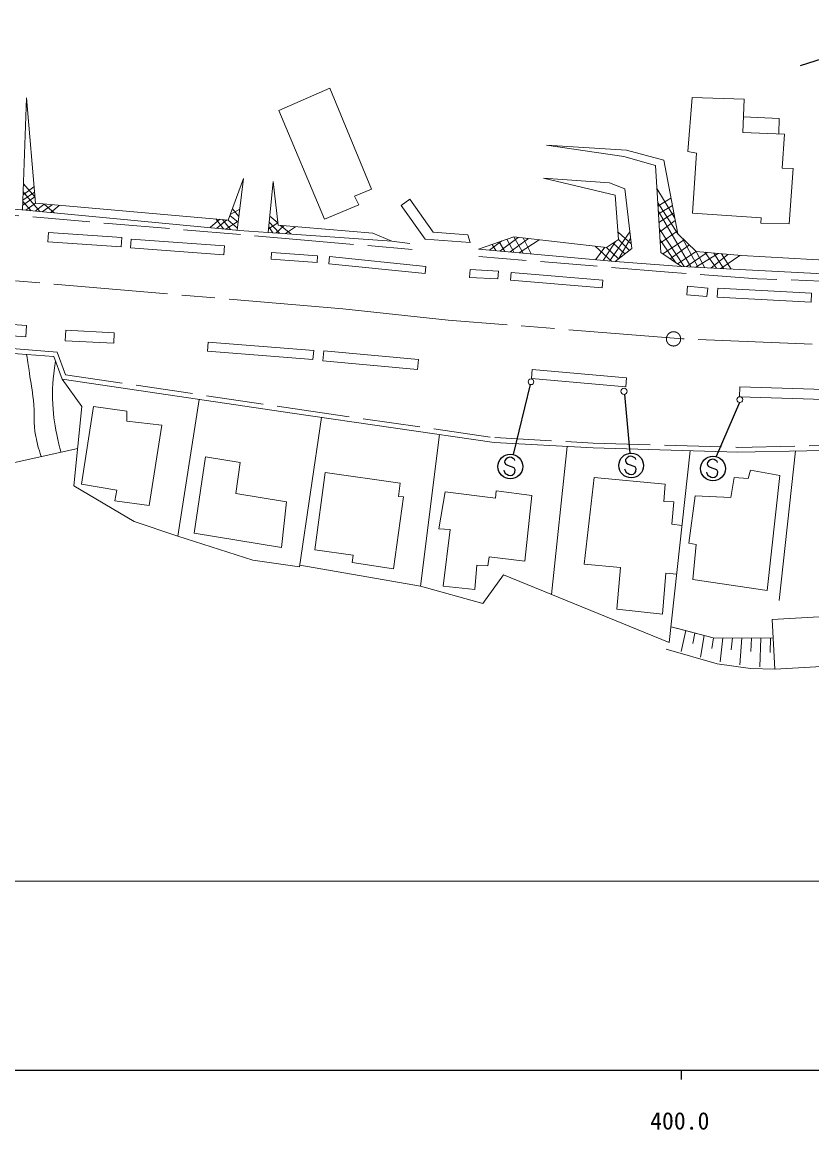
# Model space of a CAD drawing. Units: millimetres, scale not verified. Extents: x 40000 to 680000, y 20000 to 380000.
# Drawn here: x 398660 to 481739, y 198715 to 315196 of the extents above; entities that cross this region are included whole.
import ezdxf
from ezdxf.enums import TextEntityAlignment as Align

# ---------------------------------------------------------------- set-up
doc = ezdxf.new("R2010")
doc.units = ezdxf.units.MM
doc.header["$LTSCALE"] = 1000
doc.linetypes.add('CHAIN', pattern=[18.5, 12, -1.5, 3.5, -1.5])
doc.linetypes.add('DASHED', pattern=[7.5, 6, -1.5])
for name, color, linetype, lineweight in [('M-BMK', 2, 'CHAIN', 13), ('M-BMK-SRVR', 3, 'Continuous', 25), ('M-STR-HTXT', 7, 'Continuous', 13), ('M-STR-STRC', 7, 'Continuous', 25), ('M-TTL-BAND', 7, 'Continuous', 25), ('M-WORK', 1, 'Continuous', 13)]:
    doc.layers.add(name, color=color, linetype=linetype, lineweight=lineweight)
doc.styles.add('ＭＳ ゴシック', font='')
doc.styles.get('ＭＳ ゴシック').set_extended_font_data('MS Gothic')

msp = doc.modelspace()

# ---------------------------------------------------------------- linework, layer by layer
at = {"layer": 'M-BMK'}
for p, q in [((432391, 285062), (397957, 287990)), ((443473, 283874), (432391, 285062)), ((468117, 281895), (443473, 283874)), ((481786, 281341), (468117, 281895))]:
    msp.add_line(p, q, dxfattribs=at)
msp.add_circle((467188, 281891), 750, dxfattribs=at)
at = {"layer": 'M-BMK-SRVR'}
msp.add_line((494862, 315196), (480498, 310593), dxfattribs=at)
at = {"layer": 'M-STR-HTXT'}
msp.add_line((65803, 224881), (567962, 224881), dxfattribs=at)
at = {"layer": 'M-STR-STRC'}
for p, q in [((452094, 277095), (450322, 269730)), ((462023, 276045), (462576, 269861)), ((474115, 275201), (471664, 269513)), ((449423, 269098), (449403, 268950)), ((449590, 269278), (449423, 269098)), ((449761, 269399), (449590, 269278)), ((449977, 269443), (449761, 269399)), ((450127, 269421), (449977, 269443)), ((450315, 269327), (450127, 269421)), ((450458, 269230), (450315, 269327)), ((450502, 269085), (450458, 269230)), ((462141, 269204), (462121, 269056)), ((462308, 269384), (462141, 269204)), ((462479, 269505), (462308, 269384)), ((462695, 269548), (462479, 269505)), ((462845, 269527), (462695, 269548)), ((463033, 269433), (462845, 269527)), ((463176, 269336), (463033, 269433)), ((463220, 269191), (463176, 269336)), ((471081, 269188), (470910, 269067)), ((471297, 269231), (471081, 269188)), ((471447, 269210), (471297, 269231)), ((471635, 269116), (471447, 269210)), ((471778, 269019), (471635, 269116)), ((449406, 267943), (449355, 268086)), ((449403, 268950), (449514, 268713)), ((449515, 267712), (449406, 267943)), ((449514, 268713), (449710, 268618)), ((449710, 268618), (450402, 268373)), ((450402, 268373), (450506, 268149)), ((450506, 268149), (450468, 267853)), ((462124, 268049), (462073, 268192)), ((462121, 269056), (462232, 268819)), ((462233, 267818), (462124, 268049)), ((462232, 268819), (462428, 268723)), ((462428, 268723), (463120, 268478)), ((463186, 267958), (463094, 267765)), ((463120, 268478), (463224, 268254)), ((463224, 268254), (463186, 267958)), ((470743, 268887), (470723, 268739)), ((470723, 268739), (470834, 268502)), ((470910, 269067), (470743, 268887)), ((470834, 268502), (471030, 268407)), ((471030, 268407), (471722, 268162)), ((471722, 268162), (471826, 267938)), ((471822, 268874), (471778, 269019)), ((471826, 267938), (471788, 267642)), ((449649, 267617), (449515, 267712)), ((449839, 267519), (449649, 267617)), ((449995, 267497), (449839, 267519)), ((450213, 267534), (449995, 267497)), ((450376, 267659), (450213, 267534)), ((450468, 267853), (450376, 267659)), ((462367, 267722), (462233, 267818)), ((462557, 267625), (462367, 267722)), ((462714, 267603), (462557, 267625)), ((462931, 267640), (462714, 267603)), ((463094, 267765), (462931, 267640)), ((470726, 267732), (470675, 267875)), ((470835, 267501), (470726, 267732)), ((470969, 267405), (470835, 267501)), ((471159, 267308), (470969, 267405)), ((471315, 267286), (471159, 267308)), ((471533, 267323), (471315, 267286)), ((471696, 267448), (471533, 267323)), ((471788, 267642), (471696, 267448))]:
    msp.add_line(p, q, dxfattribs=at)
for centre in [(450018, 268466), (462736, 268571), (471338, 268255)]:
    msp.add_circle(centre, 1300, dxfattribs=at)
at = {"layer": 'M-TTL-BAND'}
for p, q in [((40000, 205000), (579000, 205000)), ((468000, 205000), (468000, 204000))]:
    msp.add_line(p, q, dxfattribs=at)
at = {"layer": 'M-WORK'}
for p, q in [((431013, 308244), (425666, 305922)), ((435423, 297642), (431013, 308244)), ((399133, 307232), (398711, 295446)), ((400048, 296150), (399133, 307232)), ((469153, 307267), (468696, 301603)), ((474606, 307092), (469153, 307267)), ((474465, 303609), (474606, 307092)), ((425666, 305922), (430474, 294476)), ((478863, 303433), (474465, 303609)), ((478617, 299844), (478863, 303433)), ((453834, 302263), (461950, 301067)), ((462254, 301723), (453834, 302263)), ((466171, 300668), (462254, 301723)), ((461950, 301067), (465280, 300105)), ((467626, 292951), (466171, 300668)), ((468696, 301603), (469610, 301427)), ((469610, 301427), (469188, 295095)), ((465280, 300105), (465843, 290981)), ((479778, 299809), (478617, 299844)), ((479356, 294004), (479778, 299809)), ((398810, 298204), (399992, 296825)), ((421931, 298753), (420347, 294391)), ((421288, 293321), (421931, 298753)), ((424540, 293092), (425079, 298440)), ((425079, 298440), (425595, 293843)), ((461058, 297009), (453506, 298792)), ((453506, 298792), (460448, 298299)), ((460448, 298299), (462067, 297666)), ((399951, 297317), (398748, 296492)), ((399905, 297883), (398768, 297046)), ((398779, 297350), (400504, 295278)), ((433640, 296892), (435423, 297642)), ((462067, 297666), (462794, 291380)), ((465429, 297699), (467315, 294601)), ((399992, 296825), (398729, 295962)), ((398743, 296339), (399593, 295363)), ((400048, 296150), (399037, 295416)), ((400987, 296069), (400023, 295323)), ((420347, 294391), (400048, 296150)), ((400754, 295254), (401803, 295998)), ((400987, 296069), (402027, 295134)), ((401690, 295166), (402562, 295932)), ((430474, 294476), (434086, 295977)), ((434086, 295977), (433640, 296892)), ((439457, 296587), (438519, 295930)), ((438519, 295930), (441052, 292365)), ((441896, 293116), (439457, 296587)), ((461410, 292342), (461058, 297009)), ((465517, 296259), (467626, 292951)), ((466920, 296696), (465544, 295833)), ((467065, 295925), (465593, 295038)), ((398711, 295446), (421508, 293300)), ((420516, 294856), (421387, 294164)), ((420555, 294963), (421548, 295523)), ((420777, 295576), (421456, 294744)), ((424710, 294783), (425567, 294098)), ((465573, 295351), (468996, 289453)), ((467211, 295151), (465648, 294142)), ((469188, 295095), (476400, 294602)), ((418454, 293588), (419455, 294468)), ((419040, 294504), (419840, 293457)), ((419136, 293524), (420195, 294404)), ((419722, 294445), (420586, 293387)), ((420088, 293434), (421399, 294261)), ((420347, 294391), (421312, 293523)), ((425567, 294098), (424577, 293461)), ((424597, 293659), (425039, 293057)), ((424648, 294162), (425743, 293008)), ((426193, 293792), (425366, 293034)), ((425595, 293843), (435563, 292998)), ((425841, 293822), (426917, 292925)), ((427422, 293688), (426352, 292965)), ((467366, 294327), (465712, 293110)), ((476400, 294602), (476365, 294074)), ((476365, 294074), (479356, 294004)), ((437557, 292177), (424540, 293092)), ((435563, 292998), (437557, 292177)), ((445532, 292834), (441896, 293116)), ((445790, 292013), (445532, 292834)), ((446657, 291333), (450387, 292620)), ((450842, 292568), (448918, 291127)), ((449658, 292368), (450374, 290994)), ((451946, 292441), (450009, 291027)), ((450387, 292620), (460144, 291497)), ((450387, 292620), (451383, 290901)), ((451383, 292505), (452221, 290825)), ((460434, 290075), (462592, 293130)), ((461351, 293120), (462734, 291894)), ((462670, 292449), (461449, 290340)), ((465688, 293494), (468301, 289489)), ((467575, 293220), (465782, 291967)), ((469572, 291075), (467626, 292951)), ((468079, 292515), (469781, 289412)), ((439433, 291919), (437557, 292177)), ((441052, 292365), (445790, 292013)), ((461035, 290020), (446657, 291333)), ((449124, 292184), (447836, 291225)), ((448098, 291830), (448480, 291167)), ((448844, 292087), (449428, 291080)), ((453059, 292312), (450964, 290940)), ((458957, 291634), (460672, 290053)), ((458979, 290207), (459946, 291520)), ((459786, 290134), (461080, 292122)), ((460144, 291497), (461410, 292342)), ((460144, 291497), (461387, 290292)), ((460845, 291965), (462066, 290817)), ((462794, 291380), (461035, 290020)), ((461410, 292342), (462560, 291199)), ((465759, 292349), (467438, 289901)), ((468301, 292301), (466047, 290843)), ((468858, 291763), (466821, 290319)), ((465843, 290981), (468024, 289504)), ((469572, 291075), (467601, 289791)), ((470738, 290972), (468527, 289477)), ((471892, 290869), (469519, 289425)), ((474333, 290653), (469572, 291075)), ((469572, 291075), (470471, 289376)), ((470495, 290993), (471709, 289311)), ((472915, 290779), (471094, 289343)), ((471444, 290909), (472483, 289270)), ((474164, 290668), (472156, 289287)), ((472233, 290839), (473243, 289230)), ((486999, 289926), (474333, 290653)), ((461035, 290020), (468024, 289504)), ((468024, 289504), (487280, 288495)), ((402866, 277667), (404948, 274767)), ((417294, 275521), (415028, 261152)), ((404948, 274767), (404104, 266429)), ((404894, 266596), (406180, 274771)), ((406180, 274771), (409663, 274296)), ((409663, 274296), (409663, 273240)), ((409663, 273240), (413357, 272818)), ((413357, 272818), (412038, 264375)), ((427852, 257932), (430153, 273623)), ((442566, 271835), (440556, 255870)), ((394130, 268047), (404504, 270374)), ((456012, 270589), (454347, 255008)), ((417942, 269489), (416746, 261468)), ((421601, 268879), (417942, 269489)), ((466741, 249950), (468944, 270134)), ((480024, 270101), (478304, 254383)), ((421155, 265619), (421601, 268879)), ((475279, 268069), (475032, 267225)), ((478375, 267541), (475279, 268069)), ((430537, 267824), (429458, 259708)), ((438444, 266706), (430537, 267824)), ((458837, 267330), (457782, 258206)), ((466319, 266626), (458837, 267330)), ((473555, 267330), (473203, 265219)), ((475032, 267225), (473555, 267330)), ((477038, 255439), (478375, 267541)), ((404104, 266429), (410437, 262682)), ((408605, 265971), (404894, 266596)), ((408396, 264866), (408605, 265971)), ((426456, 264751), (421155, 265619)), ((438267, 265319), (438444, 266706)), ((442489, 261912), (443158, 265817)), ((443158, 265817), (448470, 265149)), ((448470, 265149), (448541, 265923)), ((448541, 265923), (452270, 265430)), ((466155, 264797), (466319, 266626)), ((412038, 264375), (408396, 264866)), ((425940, 259943), (426456, 264751)), ((437714, 257715), (438777, 265278)), ((438777, 265278), (438267, 265319)), ((452270, 265430), (451531, 258499)), ((467234, 264750), (466155, 264797)), ((467023, 262405), (467234, 264750)), ((469474, 265395), (468805, 260399)), ((473203, 265219), (469474, 265395)), ((410437, 262682), (415028, 261152)), ((468087, 262279), (467023, 262405)), ((415028, 261152), (422944, 258618)), ((416746, 261468), (425940, 259943)), ((443686, 261842), (442489, 261912)), ((442947, 255896), (443686, 261842)), ((468805, 260399), (469579, 260259)), ((469579, 260259), (469227, 256600)), ((422944, 258618), (427852, 257932)), ((429458, 259708), (433469, 259146)), ((433469, 259146), (433375, 258372)), ((447802, 258957), (447661, 258042)), ((451531, 258499), (447802, 258957)), ((440556, 255870), (427875, 258090)), ((433375, 258372), (437714, 257715)), ((446500, 258112), (446289, 255544)), ((447661, 258042), (446500, 258112)), ((457782, 258206), (461605, 257854)), ((461605, 257854), (461206, 253469)), ((447125, 254072), (449282, 257075)), ((449282, 257075), (466741, 249950)), ((466014, 252953), (466366, 257268)), ((466366, 257268), (467528, 257160)), ((469227, 256600), (477038, 255439)), ((440556, 255870), (447125, 254072)), ((446289, 255544), (442947, 255896)), ((461206, 253469), (466014, 252953)), ((466922, 251603), (471362, 250470)), ((468469, 251208), (467978, 249013)), ((469438, 250961), (469226, 249857)), ((470407, 250714), (470039, 248429)), ((471376, 250470), (471226, 249323)), ((471362, 250470), (477661, 250406)), ((472376, 250460), (472096, 247927)), ((473376, 250450), (473261, 249181)), ((474376, 250440), (474174, 247603)), ((475376, 250429), (475303, 249009)), ((476376, 250419), (476279, 247413)), ((477376, 250409), (477357, 248905))]:
    msp.add_line(p, q, dxfattribs=at)
at = {"layer": 'M-WORK', "linetype": 'DASHED'}
for p, q in [((393234, 295927), (399037, 295416)), ((421508, 293300), (424540, 293092))]:
    msp.add_line(p, q, dxfattribs=at)
for points in [[(474531, 305229), (478300, 305051), (478263, 303457)], [(284573, 298188), (297943, 297276), (303174, 297323), (314103, 298730), (330651, 298677), (343556, 297399), (354627, 297203), (371068, 296594), (392318, 295351), (408173, 293990), (427546, 292348), (439707, 291281)], [(528279, 290090), (528260, 289618), (504850, 287640), (485541, 287853), (475983, 288222), (466642, 288909), (446694, 290544)], [(365600, 283583), (367430, 283559), (368251, 282785), (389688, 281460), (402353, 280510), (403233, 278118), (427121, 274565), (448371, 271504), (458749, 270941), (473948, 270483), (488443, 270765), (501213, 271996), (524293, 274635), (551418, 277449), (568206, 279448)], [(466405, 249251), (471768, 247734), (475271, 247234), (477847, 247148)]]:
    msp.add_lwpolyline(points, dxfattribs=at)
at = {"layer": 'M-WORK'}
for points in [[(409147, 292554), (401431, 293094), (401362, 292110), (409079, 291570)], [(419936, 291663), (410133, 292390), (410063, 291448), (419867, 290721)], [(429740, 290631), (424909, 290983), (424856, 290258), (429688, 289906)], [(441139, 289505), (430983, 290537), (430908, 289796), (441064, 288764)], [(448762, 289012), (445783, 289177), (445738, 288359), (448717, 288195)], [(459739, 288074), (450099, 288872), (450033, 288072), (459672, 287275)], [(470786, 287230), (468651, 287418), (468573, 286529), (470707, 286341)], [(481715, 286690), (471841, 287230), (471790, 286288), (481664, 285749)], [(389419, 283997), (399129, 283293), (399042, 282093), (389332, 282797)], [(403257, 282793), (408354, 282542), (408301, 281451), (403203, 281701)], [(418238, 281561), (429332, 280670), (429255, 279707), (418161, 280598)], [(430388, 280623), (440356, 279708), (440259, 278653), (430291, 279568)], [(452317, 278676), (462239, 277809), (462155, 276856), (452234, 277724)], [(474153, 276847), (484192, 276519), (484157, 275466), (474119, 275794)], [(477548, 252387), (494224, 253337), (494523, 248098), (477847, 247148)]]:
    msp.add_lwpolyline(points, close=True, dxfattribs=at)
for points in [[(365594, 283083), (367229, 283062), (368039, 282297), (389654, 280961), (401995, 280036), (402866, 277667), (427049, 274070), (448322, 271006), (458728, 270441), (473945, 269983), (488471, 270265), (501266, 271499), (524347, 274138), (551473, 276952), (568259, 278951)], [(467500, 251455), (471362, 250470), (477491, 250408)]]:
    msp.add_lwpolyline(points, dxfattribs=at)
for centre, radius in [((452194, 277378), 300), ((461983, 276377), 334), ((474158, 275501), 304)]:
    msp.add_circle(centre, radius, dxfattribs=at)
for points, knots in [([(400674, 269515), (400345, 270471), (400267, 270798), (400092, 271642), (399790, 273098), (400006, 273963), (399846, 275441), (399725, 276560), (399593, 277179), (399424, 278291), (399308, 279057), (399271, 279298), (399122, 280251)], [0, 0, 0, 0, 1, 1, 1, 2, 2, 2, 3, 3, 3, 4, 4, 4, 4]), ([(402171, 279557), (401906, 277490), (401787, 276792), (401887, 275019), (401968, 273564), (402103, 272749), (402414, 271325), (402530, 270796), (402565, 270611), (402737, 269978)], [0, 0, 0, 0, 1, 1, 1, 2, 2, 2, 3, 3, 3, 3])]:
    msp.add_open_spline(points, degree=3, knots=knots, dxfattribs=at)

# ---------------------------------------------------------------- texts
at = {"layer": 'M-TTL-BAND', "style": 'ＭＳ ゴシック'}
msp.add_text('400.0', height=1833, dxfattribs=at).set_placement((467844, 198195), align=Align.BOTTOM_CENTER)

doc.saveas('drawing.dxf')
